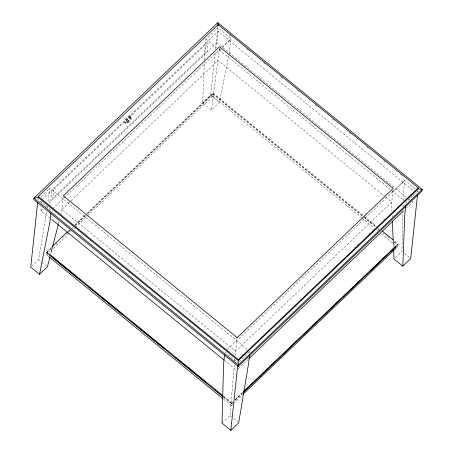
<?xml version="1.0" encoding="UTF-8"?>
<svg xmlns="http://www.w3.org/2000/svg" width="453" height="453" viewBox="0 0 453 453"><rect width="100%" height="100%" fill="white"/><g stroke="black" fill="none" stroke-linecap="round" stroke-linejoin="round"><path stroke-width="0.34" stroke-dasharray="2.27 1.7" d="M402.989 210.509L401.919 251.421L394.999 258.029M403.079 206.987L403.136 204.869M403.249 200.639L403.47 192.174L404.75 180.192L415.831 189.235M228.822 55.277L219.428 102.554L211.523 110.107L202.729 102.933L204.263 62.961M204.371 60.158L204.722 51.042L206.002 39.066L217.865 27.741L231.053 38.499L228.958 54.592M222.015 423.176L229.926 415.627L234.45 363.804M234.694 361.007L234.881 358.906M235.186 355.401L236.908 338.765M38.131 197.91L37.961 199.496L51.155 210.254L52.14 209.309M50.249 218.272L40.934 210.673L41.359 206.693M41.784 202.718L41.925 201.387M247.264 349.235L49.824 188.171L48.086 202.91M50.815 201.234L52.021 189.966M48.301 254.218L46.438 252.695L46.529 251.851L51.636 246.976M48.273 256.143L46.631 254.801L46.857 252.683L47.956 253.578M63.216 197.072L61.738 210.911L61.036 213.635M206.993 52.129L208.199 40.861M202.729 102.933L210.634 95.379L215.254 52.146M215.554 49.36L217.967 26.755M48.839 203.125L216.879 42.695L218.086 31.421L413.765 191.047M87.367 213.623L212.899 93.777L212.989 92.933L376.754 226.523M87.508 215.775L212.695 96.257L212.921 94.145L87.225 214.15M219.394 47.967L211.523 110.107M223.646 399.201L231.319 405.458L231.545 403.346L223.873 397.088M223.674 397.275L231.568 403.714L231.659 402.87L232.678 401.896M249.762 352.717L249.903 351.386M393.017 190.277L391.607 203.499L391.941 211.223M396.358 247.893L397.377 246.919L397.802 244.614M397.004 245.769L398.023 244.796L398.113 243.952L394.28 240.82M405.939 203.612L406.081 202.281L417.938 190.956M412.7 200.996L412.558 202.321L406.42 208.182M413.198 196.353L413.34 195.028M417.791 192.349L417.983 190.532M31.721 266.188L38.641 259.586L46.704 211.206M47.276 207.751L47.508 206.37M50.747 253.816L51.098 252.457M58.42 223.85L59.122 221.126M40.929 196.664L49.824 188.171M42.14 199.399L218.086 31.421M40.934 210.673L42.91 208.788M45.379 206.426L46.37 205.481M52.639 208.839L220.181 48.884M222.157 46.993L231.053 38.499M219.116 50.532L221.591 48.171M222.083 47.701L230.979 39.207M67.973 231.375L69.507 229.914M74.615 225.039L86.359 213.827M86.868 213.34L212.989 92.933M46.438 252.695L51.042 248.301M68.437 231.693L69.972 230.232M72.016 228.272L73.041 227.298M75.085 225.345L85.317 215.577M46.659 252.876L50.946 248.782M56.053 243.907L57.078 242.927M62.695 237.565L63.72 236.591M66.274 234.15L70.362 230.249M75.47 225.368L86.71 214.637M46.631 254.801L50.209 251.387M53.273 248.459L71.155 231.387M73.714 228.946L74.734 227.972M75.243 227.48L86.999 216.262M227.321 349.591L404.75 180.192M392.813 192.225L404.671 180.9M353.923 248.182L354.948 247.208M357.502 244.762L358.527 243.788M368.753 234.02L369.778 233.046M372.338 230.605L373.357 229.626M383.589 219.858L384.608 218.884M405.582 198.861L406.601 197.887M239.031 361.766L249.405 351.856M238.148 368.838L247.865 359.557M403.351 211.115L404.376 210.135M235.232 399.455L242.893 392.145M396.585 245.413L398.113 243.952M231.347 403.538L232.565 402.372M235.118 399.931L242.785 392.615M231.568 403.714L232.587 402.74M235.141 400.305L242.287 393.476M231.319 405.458L232.853 403.997M233.363 403.51L242.559 394.727M229.054 34.57L231.794 36.806M246.591 48.879L248.788 50.668M263.584 62.741L266.324 64.977M280.577 76.602L282.768 78.392M297.57 90.464L300.311 92.701M315.112 104.773L317.853 107.01M332.655 119.082L334.846 120.872M349.099 132.497L351.839 134.734M366.641 146.806L368.833 148.595M383.634 160.673L386.375 162.904M400.628 174.535L402.27 175.872M216.879 42.695L406.528 197.406M408.725 199.195L409.818 200.09M206.002 39.066L218.136 48.964M219.195 49.824L403.968 200.56M385.18 196.727L218.063 60.396L61.885 209.501L235.583 351.194L391.754 202.089L385.73 197.168M212.899 93.777L363.884 216.947M364.433 217.395L375.922 226.766M378.108 228.55L379.206 229.445M393.974 241.494L398.023 244.796M212.7 93.964L363.629 217.089M364.178 217.536L375.684 226.925M377.876 228.708L378.974 229.603M382.808 232.734L384.999 234.524M385.548 234.971L387.74 236.76M388.289 237.202L389.387 238.097M394.32 242.123L397.604 244.807M212.695 96.257L361.211 217.412M361.76 217.859L374.365 228.142M376.556 229.931L377.649 230.826M381.488 233.952L392.445 242.893M392.994 243.34L395.186 245.13M395.735 245.577L397.377 246.919M210.634 95.379L219.428 102.554M404.501 253.533L410.192 258.176M130.011 115.606L130.883 116.313M129.994 117.48L131.296 118.539M126.461 122.1L127.763 123.159M124.705 122.553L125.572 123.261M224.847 351.947L238.04 362.711M224.552 360.463L236.064 369.858M46.529 251.851L48.171 253.187M223.442 396.165L231.659 402.87M38.641 259.586L41.229 261.692M41.744 262.117L46.399 265.917M229.926 415.627L231.477 416.89M233.544 418.578L237.683 421.958M392.122 215.435L392.185 216.84M393.402 244.926L393.521 247.734M53.664 189.535L52.735 198.267L205.351 52.559L206.285 43.828L53.664 189.535M128.879 122.678A2.922 0.832 -50.8 0 0 131.455 118.692A2.922 0.832 -50.8 0 0 128.256 121.183A2.922 0.832 -50.8 0 0 128.879 122.678M127.576 121.614A2.922 0.832 -50.8 0 0 130.153 117.627A2.922 0.832 -50.8 0 0 126.953 120.124A2.922 0.832 -50.8 0 0 127.576 121.614M127.253 122.537A4.4 1.257 -50.8 0 0 131.121 116.54A4.4 1.257 -50.8 0 0 126.308 120.288A4.4 1.257 -50.8 0 0 127.253 122.537M126.381 121.829A4.4 1.257 -50.8 0 0 130.254 115.832A4.4 1.257 -50.8 0 0 125.441 119.581A4.4 1.257 -50.8 0 0 126.381 121.829"/><path stroke-width="0.68" d="M393.612 249.841L394.008 258.974L402.802 266.149L404.801 214.258L405.724 205.605M37.667 202.281L30.736 267.134L39.53 274.308L47.435 266.76L49.875 257.225M418.272 187.853L238.369 359.608L238.267 360.594L38.188 197.378L38.295 196.392L218.193 24.638L418.272 187.853L418.164 188.844L238.267 360.594L238.261 366.392L33.788 199.586L33.935 198.176L217.791 22.65L422.264 189.45L422.117 190.86L238.261 366.392M50.872 212.916L49.875 222.23L39.53 274.308M218.193 24.638L218.086 25.628L217.791 22.65M224.563 354.608L223.567 363.923L222.015 423.176L230.809 430.35L238.72 422.802L248.623 363.363L249.546 354.71M237.01 337.808L393.215 188.42L219.524 46.727L63.346 195.832L237.044 337.525M230.809 430.35L237.74 365.497M417.57 194.445L410.712 258.595L402.802 266.149M51.274 251.777L58.25 224.529M52.146 246.489L67.463 231.862M248.89 358.583L402.842 211.602M243.403 391.658L396.069 245.9M243.295 392.128L247.383 388.227M250.962 384.812L254.025 381.885M255.05 380.905L257.604 378.47M259.139 377.004L260.668 375.543M262.712 373.589L267.31 369.201M270.888 365.786L273.952 362.859M274.977 361.879L277.53 359.444M279.065 357.978L280.594 356.517M283.153 354.076L287.242 350.175M290.815 346.76L293.884 343.833M294.903 342.859L297.457 340.418M298.991 338.952L300.526 337.491M303.08 335.05L307.168 331.149M310.741 327.734L313.81 324.807M314.829 323.833L317.383 321.392M318.918 319.931L320.452 318.465M323.006 316.024L327.094 312.123M330.673 308.708L333.736 305.781M334.756 304.807L337.825 301.879M338.844 300.905L340.379 299.439M342.932 297.004L347.53 292.61M350.599 289.682L353.663 286.76M354.688 285.781L357.751 282.853M358.77 281.879L360.305 280.418M362.859 277.978L367.457 273.584M370.526 270.662L373.589 267.734M374.614 266.755L377.677 263.827M378.702 262.853L380.231 261.392M382.791 258.952L387.389 254.563M390.962 251.149L393.515 248.708M394.54 247.734L395.56 246.755M243.312 392.502L395.979 246.743M243.068 394.24L395.848 248.38M38.188 197.378L33.935 198.176L238.414 364.982L422.264 189.45L418.164 188.844M382.23 230.99L393.187 239.931M38.295 196.392L238.369 359.608M51.897 219.614L224.009 360.016M48.72 253.635L222.893 395.718M52.338 257.157L53.431 258.051M54.53 258.946L56.172 260.288M57.271 261.183L80.289 279.954M89.054 287.111L90.153 288.006M91.795 289.342L92.893 290.237M93.986 291.132L95.085 292.026M96.727 293.368L97.825 294.263M98.918 295.158L100.566 296.5M101.659 297.395L122.486 314.382M133.448 323.323L134.541 324.218M136.189 325.56L137.282 326.449M138.38 327.343L142.214 330.475M143.312 331.37L164.139 348.357M175.096 357.298L176.194 358.193M177.836 359.535L178.935 360.429M180.028 361.324L181.676 362.666M182.769 363.555L186.608 366.687M187.701 367.581L205.787 382.332M214.558 389.489L215.651 390.384M217.293 391.72L218.391 392.615M219.49 393.51L220.583 394.404M222.23 395.746L223.323 396.641M48.85 254.665L223.125 396.828M48.822 256.591L223.097 398.753M392.366 221.053L393.368 244.224"/></g></svg>
